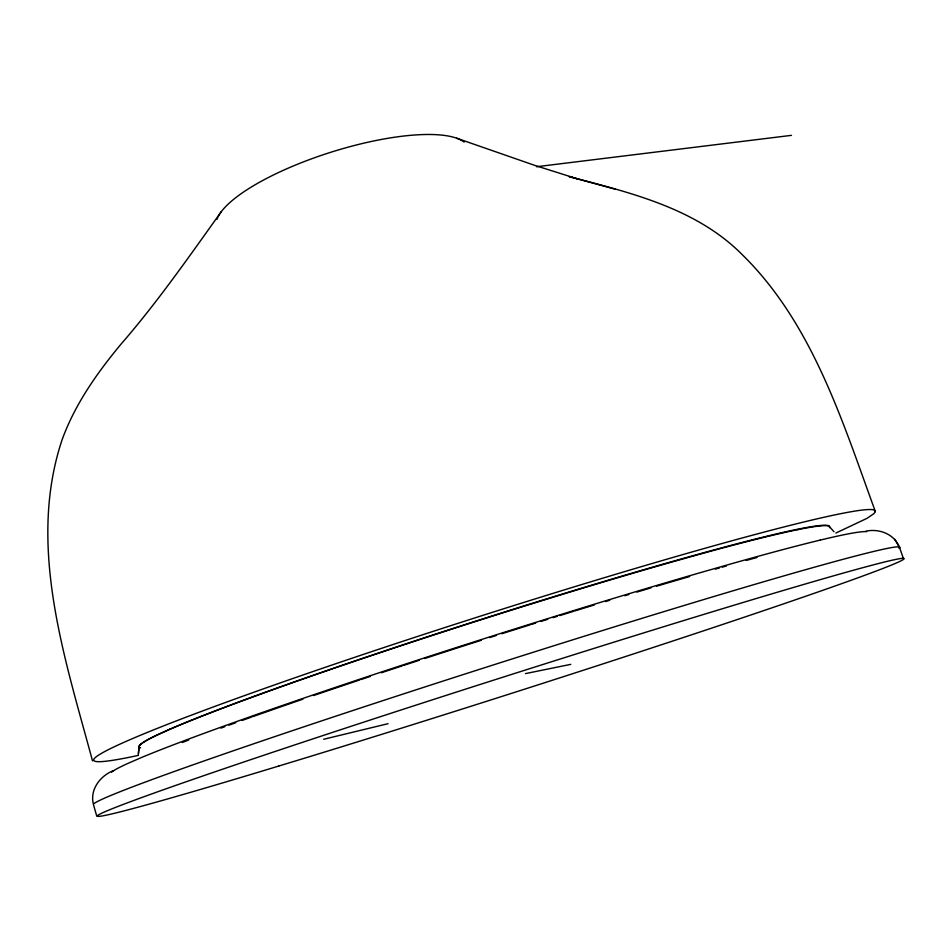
<?xml version="1.0" encoding="UTF-8"?>
<svg xmlns="http://www.w3.org/2000/svg" width="951" height="951" viewBox="0 0 951 951"><rect width="100%" height="100%" fill="white"/><g stroke="black" fill="none" stroke-linecap="round" stroke-linejoin="round"><path stroke-width="1.43" d="M138.442 753.454L139.048 746.499A363.841 17.38 -17.7 0 1 156.297 735.444L169.765 729.334M138.299 755.391A410.832 19.769 -17.7 0 1 380.673 648.618A410.832 19.769 -17.7 0 1 874.932 510.675L875.229 511.888L873.957 513.599L867.074 518.307L835.87 533.059M138.311 754.844L139.048 746.499A359.823 17.189 -17.7 0 0 140.558 747.819M221.357 211.597C189.13 256.568 157.533 302.109 121.193 343.929C96.99 373.054 74.677 404.579 61.827 440.527C26.985 546.35 64.882 658.021 92.485 760.836M113.442 770.631C100.271 775.766 89.632 789.603 93.4 804.166A423.147 11.531 -17.7 0 1 511.828 659.043A423.147 11.531 -17.7 0 1 899.052 548.454M360.916 679.549L370.45 676.375M381.339 672.749L402.202 665.866M531.621 624.343L535.639 623.095M541.012 621.419L547.717 619.327M553.078 617.651L557.131 616.403M559.818 615.57L573.298 611.398M715.354 569.126L719.503 567.949M722.273 567.165L726.421 565.988M323.673 739.272L388.079 723.687M525.475 673.605L570.778 664.357M536.519 166.734L791.47 135.351M865.981 531.157C879.081 528.364 894.451 534.046 899.384 547.241M615.333 189.225L569.055 176.577C629.954 192.649 695.324 207.9 741.542 253.965C812.356 322.971 842.265 420.96 875.3 511.388L875.3 511.507M578.731 179.264L534.997 165.462L456.694 138.216M833.968 531.716L829.534 526.759A360.096 17.201 -17.7 0 0 824.422 525.665A363.698 17.38 -17.7 0 0 797.723 529.659M894.772 539.336L899.634 547.717L903.45 558.712M93.495 804.76L96.705 815.946M829.498 527.662A363.757 17.38 -17.7 0 0 829.522 526.759A362.355 17.356 -17.7 0 0 472.314 622.239A362.355 17.356 -17.7 0 0 139.535 747.236M797.723 529.659A359.858 17.201 -17.7 0 0 780.319 533.463A363.662 17.368 -17.7 0 0 705.119 552.745L673.225 561.637A363.603 17.368 -17.7 0 0 562.291 594.399L522.349 606.738A363.532 17.356 -17.7 0 0 402.356 645.277L364.055 658.068A363.532 17.356 -17.7 0 0 262.072 693.6A360.025 17.213 -17.7 0 0 233.649 704.037A363.662 17.368 -17.7 0 0 169.765 729.334M746.262 560.448A387.639 15.133 -17.7 0 1 756.972 557.512M574.642 610.982A387.568 15.133 -17.7 0 1 594.446 604.907M605.597 601.519A387.568 15.133 -17.7 0 1 609.746 600.259M624.783 595.718A387.568 15.133 -17.7 0 1 628.825 594.494M636.861 592.093A387.568 15.133 -17.7 0 1 650.96 587.884M656.511 586.232A387.568 15.133 -17.7 0 1 689.606 576.532M403.521 665.438A387.485 15.121 -17.7 0 1 419.415 660.232M424.74 658.496A387.485 15.121 -17.7 0 1 481.456 640.201M489.61 637.61A387.485 15.121 -17.7 0 1 496.398 635.446M501.831 633.723A387.485 15.121 -17.7 0 1 530.266 624.771M252.621 716.721A387.497 15.121 -17.7 0 1 302.929 699.175M313.545 695.55A387.497 15.121 -17.7 0 1 359.573 680.001M220.87 728.109A383.788 15.002 -17.7 0 1 224.828 726.671M228.87 725.209A383.788 15.002 -17.7 0 1 235.741 722.736M242.113 720.454A383.788 15.002 -17.7 0 1 251.29 717.185M182.259 742.505A387.639 15.133 -17.7 0 1 188.714 740.044M866.611 531.668A395.854 15.478 -17.7 0 0 864.269 531.621A399.242 15.608 -17.7 0 0 838.271 535.936A395.034 15.454 -17.7 0 0 820.166 540.109M820.154 540.109A399.503 15.608 -17.7 0 0 736.538 562.314L700.293 572.657A399.396 15.608 -17.7 0 0 572.775 610.863A395.343 15.478 -17.7 0 0 506.348 631.619A399.063 15.596 -17.7 0 0 398.303 666.449A396.115 15.501 -17.7 0 0 336.916 686.884A399.063 15.596 -17.7 0 0 246.63 718.005A395.247 15.466 -17.7 0 0 214.855 729.393A399.491 15.608 -17.7 0 0 142.21 757.21L127.375 763.641A399.67 15.632 -17.7 0 0 111.624 772.117M216.911 219.443A132.26 37.767 -17.5 0 1 332.339 151.78A132.26 37.767 -17.5 0 1 464.136 142.103M278.774 766.042A423.552 9.011 -17.7 0 0 903.034 559.711A423.552 9.011 -17.7 0 0 318.633 736.989A423.552 9.011 -17.7 0 0 278.774 766.042"/></g></svg>
